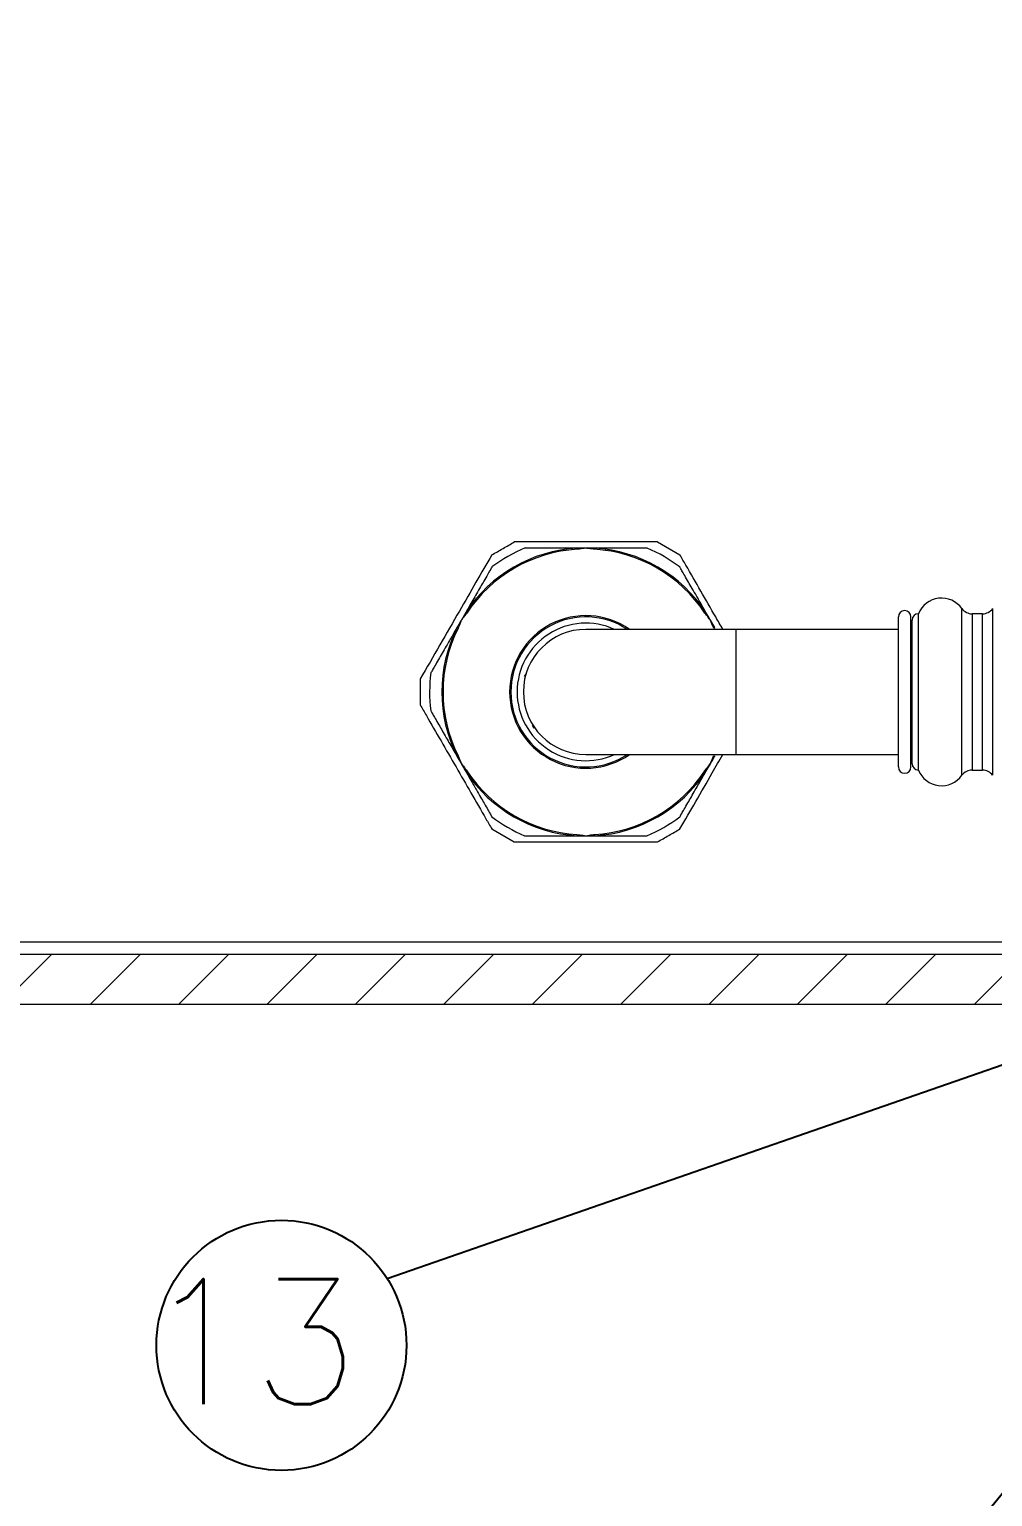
# Model space of a CAD drawing. Extents: x 14808 to 20058, y -13198 to -11680.
# Drawn here: x 18567.9 to 18606.4, y -13067.6 to -13009 of the extents above; entities that cross this region are included whole.
import ezdxf

# ---------------------------------------------------------------- set-up
doc = ezdxf.new("R2010")
doc.units = 0
doc.header["$LTSCALE"] = 7
doc.header["$MEASUREMENT"] = 0
doc.layers.get('0').update_dxf_attribs({"color": 2, "linetype": 'CONTINUOUS'})
doc.layers.add('DWG', color=7, linetype='CONTINUOUS')
doc.styles.add('GHS', font='romans', dxfattribs={"bigfont": 'ghs'})
doc.dimstyles.new('STANDARD$7', dxfattribs={"dimtxt": 3.5, "dimasz": 3, "dimexe": 1, "dimexo": 0.0625, "dimgap": 1, "dimtad": 1, "dimdec": 4, "dimzin": 0, "dimdsep": 46, "dimtxsty": 'GHS', "dimcen": 1, "dimclrt": 2, "dimadec": 0, "dimazin": 0, "dimtfac": 1, "dimtdec": 4, "dimtofl": 0, "dimtmove": 0, "dimatfit": 3, "dimfxl": 1, "dimtolj": 1, "dimtzin": 0, "dimarcsym": 0})

msp = doc.modelspace()

# ---------------------------------------------------------------- hatches: boundary and pattern name
at = {"linetype": 'Continuous', "lineweight": 0}
h = msp.add_hatch(dxfattribs=at)
h.set_pattern_fill('ANSI31', color=2, scale=20, style=0)
edge = h.paths.add_edge_path(flags=0)
edge.add_line((18480.383, -13038.055), (18479.661, -12982.95))
edge.add_line((18479.661, -12982.95), (18477.661, -12982.95))
edge.add_line((18477.661, -12982.95), (18478.383, -13038.081))
edge.add_arc((18488.382, -13037.95), 10, 180.75, 270)
edge.add_line((18488.382, -13047.95), (18621.699, -13047.95))
edge.add_line((18621.699, -13047.95), (18621.699, -13045.95))
edge.add_line((18621.699, -13045.95), (18488.382, -13045.95))
edge.add_arc((18488.382, -13037.95), 8, 180.75, 270, ccw=False)

# ---------------------------------------------------------------- linework, layer by layer
at = {"color": 7, "linetype": 'Continuous', "lineweight": 15}
for p, q in [((18593.024, -13029.453), (18593.924, -13029.972)), ((18589.813, -13029.747), (18589.81, -13029.699)), ((18590.513, -13029.699), (18590.161, -13029.699)), ((18590.51, -13029.747), (18590.513, -13029.699)), ((18585.357, -13032.269), (18585.182, -13032.574)), ((18585.397, -13032.296), (18585.357, -13032.269)), ((18594.925, -13032.296), (18594.965, -13032.269)), ((18595.317, -13032.878), (18595.141, -13032.574)), ((18602.661, -13038.449), (18602.661, -13032.449)), ((18603.161, -13038.449), (18603.161, -13032.449)), ((18603.211, -13038.324), (18603.211, -13032.574)), ((18603.461, -13038.574), (18603.461, -13032.324)), ((18606.024, -13032.324), (18605.607, -13032.324)), ((18585.049, -13032.9), (18585.006, -13032.878)), ((18596.161, -13032.949), (18590.161, -13032.949)), ((18595.274, -13032.9), (18595.317, -13032.878)), ((18602.661, -13032.949), (18596.161, -13032.949)), ((18603.211, -13032.949), (18603.161, -13032.949)), ((18583.536, -13034.93), (18583.536, -13035.97)), ((18587.774, -13034.706), (18587.691, -13034.831)), ((18588.016, -13036.78), (18588.074, -13036.897)), ((18585.049, -13037.998), (18585.006, -13038.019)), ((18585.006, -13038.019), (18585.182, -13038.324)), ((18590.161, -13037.949), (18596.161, -13037.949)), ((18594.965, -13038.628), (18595.141, -13038.324)), ((18595.274, -13037.998), (18595.317, -13038.019)), ((18596.161, -13037.949), (18602.661, -13037.949)), ((18603.161, -13037.949), (18603.211, -13037.949)), ((18585.397, -13038.602), (18585.357, -13038.628)), ((18594.925, -13038.602), (18594.965, -13038.628)), ((18605.607, -13038.574), (18606.024, -13038.574)), ((18586.399, -13040.928), (18587.299, -13041.447)), ((18589.813, -13041.151), (18589.81, -13041.199)), ((18589.81, -13041.199), (18590.161, -13041.199)), ((18590.51, -13041.151), (18590.513, -13041.199)), ((18621.699, -13045.95), (18488.382, -13045.95)), ((18621.699, -13047.95), (18488.382, -13047.95))]:
    msp.add_line(p, q, dxfattribs=at)
at = {"color": 8, "linetype": 'Continuous', "lineweight": 15}
for p, q in [((18605.2, -13038.782), (18605.2, -13032.115)), ((18605.607, -13032.324), (18605.607, -13038.574)), ((18606.024, -13038.574), (18606.024, -13032.324)), ((18606.43, -13032.115), (18606.43, -13038.782)), ((18596.161, -13032.949), (18596.161, -13037.949)), ((18617.866, -13045.457), (18488.382, -13045.457))]:
    msp.add_line(p, q, dxfattribs=at)
msp.add_circle((18577.986, -13061.574), 5)
at = {"color": 7, "linetype": 'Continuous', "lineweight": 15}
for centre, radius, start, end in [((18590.161, -13035.449), 5.761, 93.49915, 146.50085), ((18590.161, -13035.449), 5.713, 93.49915, 146.50085), ((18590.161, -13035.449), 6.25, 112.89075, 126.93403), ((18590.161, -13035.449), 5.713, 33.49915, 86.50085), ((18590.161, -13035.449), 5.761, 33.49915, 86.50085), ((18590.161, -13035.449), 6.25, 52.90034, 66.94553), ((18604.388, -13032.699), 1, 35.68533, 157.97569), ((18590.161, -13035.449), 3, 56.44269, 180), ((18602.911, -13032.449), 0.25, 0, 180), ((18603.461, -13032.574), 0.25, 90, 180), ((18605.607, -13031.824), 0.5, 215.68533, 270), ((18606.024, -13031.824), 0.5, 270, 324.31467), ((18590.161, -13035.449), 5.761, 153.49915, 206.50085), ((18590.161, -13035.449), 5.713, 153.49915, 206.50085), ((18590.161, -13035.449), 2.75, 65.38002, 180), ((18590.161, -13035.449), 2.5, 90, 270), ((18590.161, -13035.449), 6.25, 172.89308, 186.91345), ((18590.161, -13035.449), 3, 180, 303.55731), ((18590.161, -13035.449), 2.75, 180, 294.61998), ((18602.911, -13038.449), 0.25, 180, 0), ((18603.461, -13038.324), 0.25, 180, 270), ((18590.161, -13035.449), 5.761, 213.49915, 266.50085), ((18590.161, -13035.449), 5.713, 213.49915, 266.50085), ((18590.161, -13035.449), 5.713, 273.49915, 326.50085), ((18590.161, -13035.449), 5.761, 273.49915, 326.50085), ((18604.388, -13038.199), 1, 202.02431, 324.31467), ((18605.607, -13039.074), 0.5, 90, 144.31467), ((18606.024, -13039.074), 0.5, 35.68533, 90), ((18590.161, -13035.449), 6.25, 232.9035, 246.91553), ((18590.161, -13035.449), 6.25, 292.91074, 306.92923)]:
    msp.add_arc(centre, radius, start, end, dxfattribs=at)
at = {"color": 8, "linetype": 'Continuous', "lineweight": 15}
for start, end in [(55.05199, 180), (180, 304.94801)]:
    msp.add_arc((18590.161, -13035.449), 3.05, start, end, dxfattribs=at)
at = {"color": 7, "linetype": 'Continuous', "lineweight": 15}
for points in [[(18586.399, -13029.972), (18586.549, -13029.886), (18586.849, -13029.713), (18587.149, -13029.539), (18587.299, -13029.453)], [(18593.024, -13041.447), (18593.174, -13041.361), (18593.474, -13041.187), (18593.774, -13041.014), (18593.924, -13040.928)]]:
    msp.add_open_spline(points, degree=3, dxfattribs=at)
for points, knots in [([(18593.024, -13029.453), (18592.605, -13029.453), (18591.755, -13029.453), (18590.355, -13029.453), (18588.852, -13029.453), (18587.82, -13029.453), (18587.299, -13029.453)], [0, 0, 0, 0, 0.223298, 0.452774, 0.723633, 1, 1, 1, 1]), ([(18586.399, -13029.972), (18586.189, -13030.335), (18585.764, -13031.071), (18585.065, -13032.283), (18584.313, -13033.586), (18583.797, -13034.479), (18583.536, -13034.93)], [0, 0, 0, 0, 0.223298, 0.452774, 0.723633, 1, 1, 1, 1]), ([(18589.81, -13029.699), (18589.7, -13029.699), (18589.393, -13029.699), (18588.851, -13029.699), (18588.237, -13029.699), (18587.788, -13029.699), (18587.75, -13029.699), (18587.732, -13029.699)], [0, 0, 0, 0, 0.080546, 0.224773, 0.443107, 0.737977, 1, 1, 1, 1]), ([(18590.161, -13029.699), (18590.131, -13029.699), (18590.013, -13029.699), (18589.896, -13029.699), (18589.81, -13029.699)], [0, 0, 0, 0, 0.256693, 1, 1, 1, 1]), ([(18590.161, -13029.699), (18590.159, -13029.699), (18590.077, -13029.713), (18589.961, -13029.734), (18589.846, -13029.744), (18589.813, -13029.747)], [0, 0, 0, 0, 0.016522, 0.715828, 1, 1, 1, 1]), ([(18590.51, -13029.747), (18590.428, -13029.738), (18590.313, -13029.726), (18590.198, -13029.705), (18590.163, -13029.699), (18590.161, -13029.699)], [0, 0, 0, 0, 0.699392, 0.983475, 1, 1, 1, 1]), ([(18592.61, -13029.699), (18592.58, -13029.699), (18592.52, -13029.699), (18592.06, -13029.699), (18591.442, -13029.699), (18590.905, -13029.699), (18590.596, -13029.699), (18590.513, -13029.699)], [0, 0, 0, 0, 0.282986, 0.567547, 0.774748, 0.938966, 1, 1, 1, 1]), ([(18595.642, -13032.949), (18595.546, -13032.783), (18595.251, -13032.272), (18594.755, -13031.412), (18594.273, -13030.577), (18594.002, -13030.107), (18593.924, -13029.972)], [0, 0, 0, 0, 0.165662, 0.510741, 0.859353, 1, 1, 1, 1]), ([(18586.406, -13030.453), (18586.391, -13030.479), (18586.361, -13030.531), (18586.131, -13030.93), (18585.822, -13031.465), (18585.553, -13031.93), (18585.399, -13032.197), (18585.357, -13032.269)], [0, 0, 0, 0, 0.283347, 0.567765, 0.774861, 0.938996, 1, 1, 1, 1]), ([(18594.965, -13032.269), (18594.91, -13032.174), (18594.757, -13031.908), (18594.486, -13031.439), (18594.179, -13030.907), (18593.954, -13030.518), (18593.935, -13030.485), (18593.926, -13030.47)], [0, 0, 0, 0, 0.080519, 0.224697, 0.442957, 0.737727, 1, 1, 1, 1]), ([(18585.182, -13032.574), (18585.166, -13032.6), (18585.107, -13032.702), (18585.049, -13032.803), (18585.006, -13032.878)], [0, 0, 0, 0, 0.256693, 1, 1, 1, 1]), ([(18585.182, -13032.574), (18585.181, -13032.576), (18585.152, -13032.654), (18585.112, -13032.765), (18585.063, -13032.869), (18585.049, -13032.9)], [0, 0, 0, 0, 0.016522, 0.715828, 1, 1, 1, 1]), ([(18585.397, -13032.296), (18585.349, -13032.362), (18585.281, -13032.455), (18585.205, -13032.545), (18585.183, -13032.572), (18585.182, -13032.574)], [0, 0, 0, 0, 0.699392, 0.983475, 1, 1, 1, 1]), ([(18595.141, -13032.574), (18595.14, -13032.572), (18595.086, -13032.508), (18595.01, -13032.418), (18594.944, -13032.323), (18594.925, -13032.296)], [0, 0, 0, 0, 0.0165224, 0.715828, 1, 1, 1, 1]), ([(18595.141, -13032.574), (18595.126, -13032.548), (18595.067, -13032.445), (18595.008, -13032.344), (18594.965, -13032.269)], [0, 0, 0, 0, 0.256693, 1, 1, 1, 1]), ([(18595.274, -13032.9), (18595.241, -13032.825), (18595.194, -13032.719), (18595.154, -13032.609), (18595.142, -13032.576), (18595.141, -13032.574)], [0, 0, 0, 0, 0.699392, 0.983475, 1, 1, 1, 1]), ([(18585.006, -13032.878), (18584.951, -13032.973), (18584.797, -13033.239), (18584.527, -13033.708), (18584.22, -13034.24), (18583.995, -13034.629), (18583.976, -13034.662), (18583.967, -13034.677)], [0, 0, 0, 0, 0.080561, 0.224816, 0.443192, 0.738118, 1, 1, 1, 1]), ([(18583.536, -13035.97), (18583.618, -13036.111), (18583.889, -13036.58), (18584.37, -13037.414), (18584.967, -13038.448), (18585.568, -13039.488), (18586.049, -13040.322), (18586.321, -13040.792), (18586.399, -13040.928)], [0, 0, 0, 0, 0.088195, 0.29262, 0.500005, 0.706801, 0.915714, 1, 1, 1, 1]), ([(18583.957, -13036.203), (18583.972, -13036.229), (18584.002, -13036.281), (18584.232, -13036.68), (18584.541, -13037.215), (18584.81, -13037.68), (18584.964, -13037.947), (18585.006, -13038.019)], [0, 0, 0, 0, 0.283284, 0.567727, 0.774842, 0.938991, 1, 1, 1, 1]), ([(18585.049, -13037.998), (18585.082, -13038.073), (18585.129, -13038.178), (18585.169, -13038.289), (18585.181, -13038.322), (18585.182, -13038.324)], [0, 0, 0, 0, 0.699392, 0.983475, 1, 1, 1, 1]), ([(18585.182, -13038.324), (18585.183, -13038.325), (18585.237, -13038.39), (18585.312, -13038.48), (18585.378, -13038.574), (18585.397, -13038.602)], [0, 0, 0, 0, 0.0165224, 0.715828, 1, 1, 1, 1]), ([(18585.182, -13038.324), (18585.197, -13038.35), (18585.256, -13038.452), (18585.314, -13038.553), (18585.357, -13038.628)], [0, 0, 0, 0, 0.256693, 1, 1, 1, 1]), ([(18593.924, -13040.928), (18594.133, -13040.565), (18594.558, -13039.829), (18595.139, -13038.823), (18595.502, -13038.194), (18595.644, -13037.949)], [0, 0, 0, 0, 0.372179, 0.754658, 1, 1, 1, 1]), ([(18594.925, -13038.602), (18594.974, -13038.535), (18595.042, -13038.442), (18595.117, -13038.352), (18595.14, -13038.325), (18595.141, -13038.324)], [0, 0, 0, 0, 0.699392, 0.983475, 1, 1, 1, 1]), ([(18595.141, -13038.324), (18595.142, -13038.322), (18595.171, -13038.243), (18595.21, -13038.132), (18595.26, -13038.028), (18595.274, -13037.998)], [0, 0, 0, 0, 0.016522, 0.715828, 1, 1, 1, 1]), ([(18595.141, -13038.324), (18595.156, -13038.298), (18595.215, -13038.195), (18595.273, -13038.094), (18595.317, -13038.019)], [0, 0, 0, 0, 0.256693, 1, 1, 1, 1]), ([(18585.357, -13038.628), (18585.412, -13038.723), (18585.566, -13038.989), (18585.837, -13039.458), (18586.144, -13039.99), (18586.368, -13040.379), (18586.387, -13040.412), (18586.396, -13040.427)], [0, 0, 0, 0, 0.080556, 0.224801, 0.443162, 0.738068, 1, 1, 1, 1]), ([(18593.916, -13040.445), (18593.931, -13040.418), (18593.962, -13040.366), (18594.192, -13039.968), (18594.501, -13039.433), (18594.769, -13038.967), (18594.923, -13038.701), (18594.965, -13038.628)], [0, 0, 0, 0, 0.282778, 0.567422, 0.774683, 0.938948, 1, 1, 1, 1]), ([(18587.712, -13041.199), (18587.742, -13041.199), (18587.803, -13041.199), (18588.263, -13041.199), (18588.881, -13041.199), (18589.418, -13041.199), (18589.726, -13041.199), (18589.81, -13041.199)], [0, 0, 0, 0, 0.28298, 0.567544, 0.774746, 0.938965, 1, 1, 1, 1]), ([(18589.813, -13041.151), (18589.894, -13041.16), (18590.009, -13041.172), (18590.125, -13041.192), (18590.159, -13041.198), (18590.161, -13041.199)], [0, 0, 0, 0, 0.699392, 0.983475, 1, 1, 1, 1]), ([(18590.161, -13041.199), (18590.163, -13041.198), (18590.246, -13041.184), (18590.362, -13041.163), (18590.477, -13041.154), (18590.51, -13041.151)], [0, 0, 0, 0, 0.016522, 0.715828, 1, 1, 1, 1]), ([(18590.161, -13041.199), (18590.192, -13041.199), (18590.31, -13041.199), (18590.426, -13041.199), (18590.513, -13041.199)], [0, 0, 0, 0, 0.256693, 1, 1, 1, 1]), ([(18590.513, -13041.199), (18590.623, -13041.199), (18590.93, -13041.199), (18591.471, -13041.199), (18592.085, -13041.199), (18592.535, -13041.199), (18592.572, -13041.199), (18592.59, -13041.199)], [0, 0, 0, 0, 0.080536, 0.224746, 0.443054, 0.737888, 1, 1, 1, 1]), ([(18587.299, -13041.447), (18587.718, -13041.447), (18588.568, -13041.447), (18589.967, -13041.447), (18591.471, -13041.447), (18592.503, -13041.447), (18593.024, -13041.447)], [0, 0, 0, 0, 0.223298, 0.452774, 0.723633, 1, 1, 1, 1])]:
    msp.add_open_spline(points, degree=3, knots=knots, dxfattribs=at)

# ---------------------------------------------------------------- texts
at = {"layer": 'DWG', "style": 'GHS'}
msp.add_text('13', height=5, dxfattribs=at).set_placement((18572.509, -13063.927))

# ---------------------------------------------------------------- leaders
for points, override in [([(18627.644, -13043.129), (18582.219, -13058.912)], {"dimtxt": 3, "dimasz": 1, "dimexo": 0.3, "dimgap": 2, "dimtad": 0, "dimdec": 1, "dimzin": 8, "dimcen": 0, "dimclrd": 2, "dimclre": 2, "dimazin": 2, "dimtp": 0.1, "dimtfac": 0.5, "dimtdec": 1, "dimldrblk": 'Dot', "dimfxl": 2.5, "dimarcsym": 1}), ([(18619.277, -13052.2), (18604.795, -13069.979)], {"dimtxt": 3, "dimexo": 0.3, "dimgap": 2, "dimtad": 0, "dimdec": 1, "dimzin": 8, "dimcen": 0, "dimclrd": 2, "dimclre": 2, "dimazin": 2, "dimtp": 0.1, "dimtfac": 0.5, "dimtdec": 1, "dimfxl": 2.5, "dimarcsym": 1})]:
    msp.add_leader(points, dimstyle='STANDARD$7', override=override)

doc.saveas('drawing.dxf')
